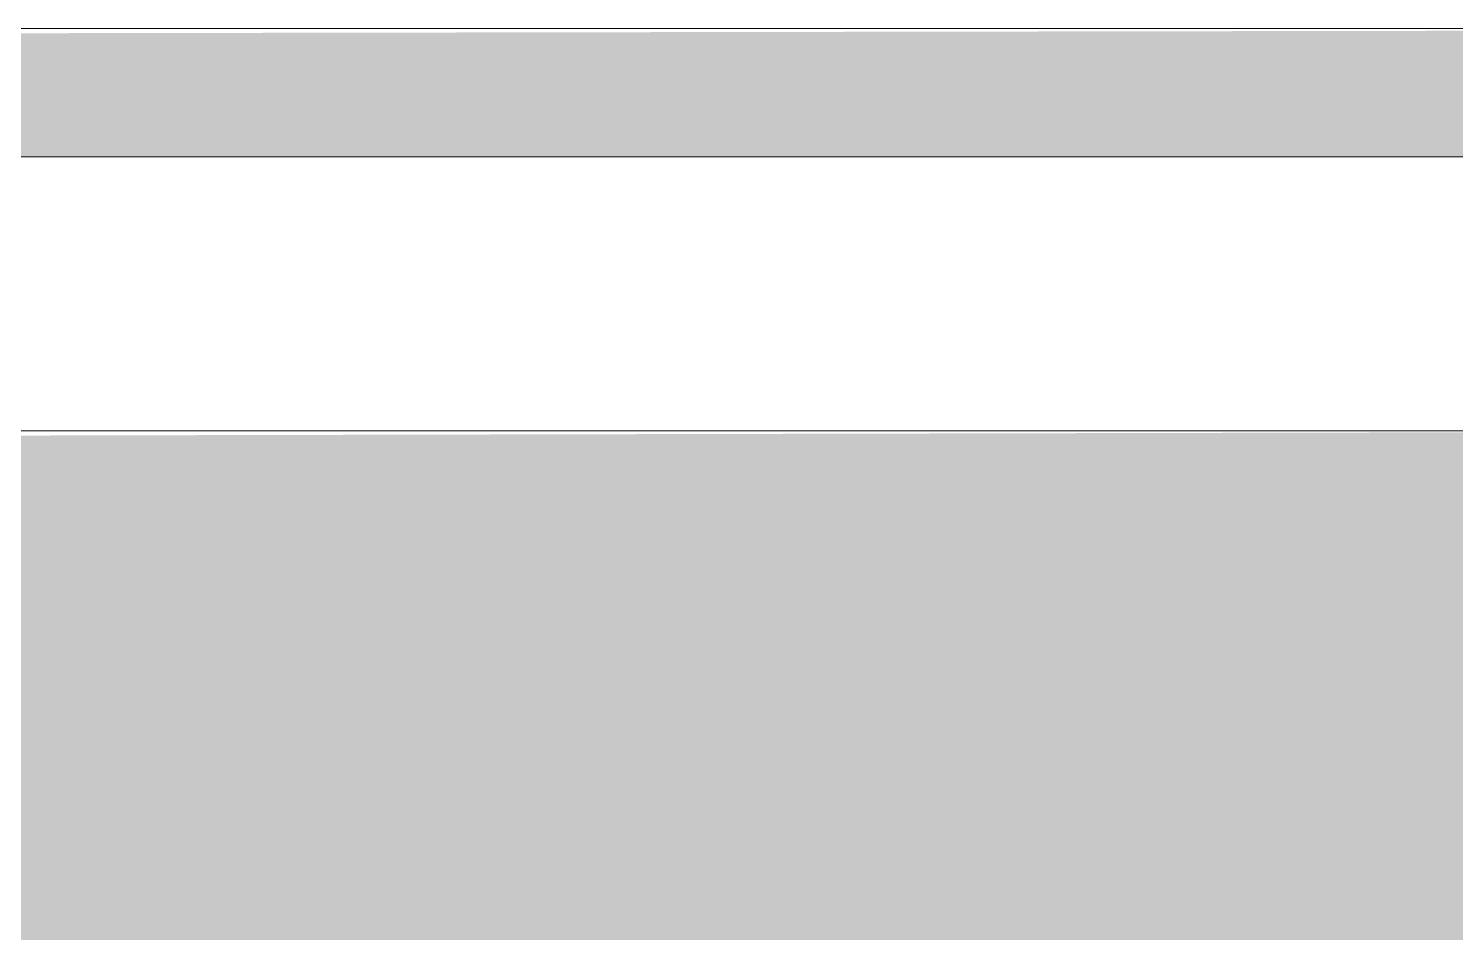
# Model space of a CAD drawing. Header units: inches. Extents: x -54880 to -186, y -265 to 853.
# Drawn here: x -12561.69 to -12544.11, y 271.82 to 282.95 of the extents above; entities that cross this region are included whole.
import ezdxf

# ---------------------------------------------------------------- set-up
doc = ezdxf.new("R2010")
doc.units = ezdxf.units.IN
doc.header["$MEASUREMENT"] = 0
doc.layers.add('M-HVAC-DUCT', color=70, linetype='Continuous', lineweight=9)
doc.layers.add('Q-SPCQ', color=91, linetype='Continuous', lineweight=9)

# ---------------------------------------------------------------- blocks, each defined once
blk = doc.blocks.new('Basketball_Backstop-Performance_Sports_Systems-3103-Ceiling_Hung - 27_-0_ to 27_-11 7_8_-706978-Section 6')
at = {"layer": 'Q-SPCQ'}
h = blk.add_hatch(color=256, dxfattribs=at)
h.paths.add_polyline_path([(-25004.607, 281.375), (-24958.107, 281.375), (-24958.107, 282.875), (-25004.607, 282.955), (-25004.607, 282.665)], flags=0)
h.paths.add_polyline_path([(-24908.607, 281.375), (-24908.607, 282.955), (-24955.107, 282.875), (-24955.107, 281.375), (-24912.423, 281.375)], flags=0)
h.paths.add_polyline_path([(-24956.424, 282.237), (-24956.55, 282.059), (-24956.522, 282.231), (-24956.509, 282.232)], flags=0)
h.paths.add_polyline_path([(-24956.424, 281.808), (-24956.509, 282.396), (-24956.799, 282.312), (-24956.794, 282.236), (-24956.612, 282.226), (-24956.607, 282.055), (-24956.548, 282.052), (-24956.444, 281.814)], flags=0)
h.paths.add_polyline_path([(-24956.701, 281.835), (-24956.68, 281.844), (-24956.799, 282.237), (-24956.794, 281.99), (-24956.704, 281.839)], flags=0)
h.paths.add_polyline_path([(-24956.299, 281.915), (-24956.237, 282.125), (-24956.299, 281.937)], flags=0)
for p, q in [((-24956.112, 282.955), (-24908.607, 282.955)), ((-24908.607, 281.375), (-24953.294, 281.375))]:
    blk.add_line(p, q, dxfattribs=at)

msp = doc.modelspace()

# ---------------------------------------------------------------- hatches: boundary and pattern name
at = {"layer": 'M-HVAC-DUCT', "lineweight": 5}
h = msp.add_hatch(color=256, dxfattribs=at)
h.paths.add_polyline_path([(-12808.265, 264), (-12615.017, 264), (-12619.482, 278), (-13198.034, 278), (-13202.498, 264), (-12877.383, 264)], flags=0)
h.paths.add_polyline_path([(-13413.052, 264), (-13280.584, 264), (-13285.049, 278), (-13419.725, 278), (-13419.725, 264)], flags=0)
h.paths.add_polyline_path([(-13277.313, 264), (-13244.854, 264), (-13244.854, 278), (-13281.778, 278), (-13278.01, 266.185)], flags=0)
h.paths.add_polyline_path([(-12021.725, 264), (-12021.725, 278), (-12532.491, 277.922), (-12536.931, 264), (-12047.961, 264)], flags=0)
h.paths.add_polyline_path([(-13238.229, 264), (-13205.77, 264), (-13201.305, 278), (-13238.229, 278), (-13238.229, 266.115)], flags=0)
h.paths.add_polyline_path([(-12611.745, 264), (-12579.286, 264), (-12579.31, 278), (-12616.21, 278), (-12612.073, 265.027)], flags=0)
h.paths.add_polyline_path([(-12572.661, 264), (-12540.202, 264), (-12535.738, 278), (-12572.661, 277.916), (-12572.661, 264.958)], flags=0)

# ---------------------------------------------------------------- linework, layer by layer
at = {"layer": 'M-HVAC-DUCT'}
msp.add_line((-12535.738, 278), (-12572.664, 278), dxfattribs=at)

# ---------------------------------------------------------------- block references
at = {"layer": 'Q-SPCQ'}
msp.add_blockref('Basketball_Backstop-Performance_Sports_Systems-3103-Ceiling_Hung - 27_-0_ to 27_-11 7_8_-706978-Section 6', (12380.633, 0), dxfattribs=at)

doc.saveas('drawing.dxf')
